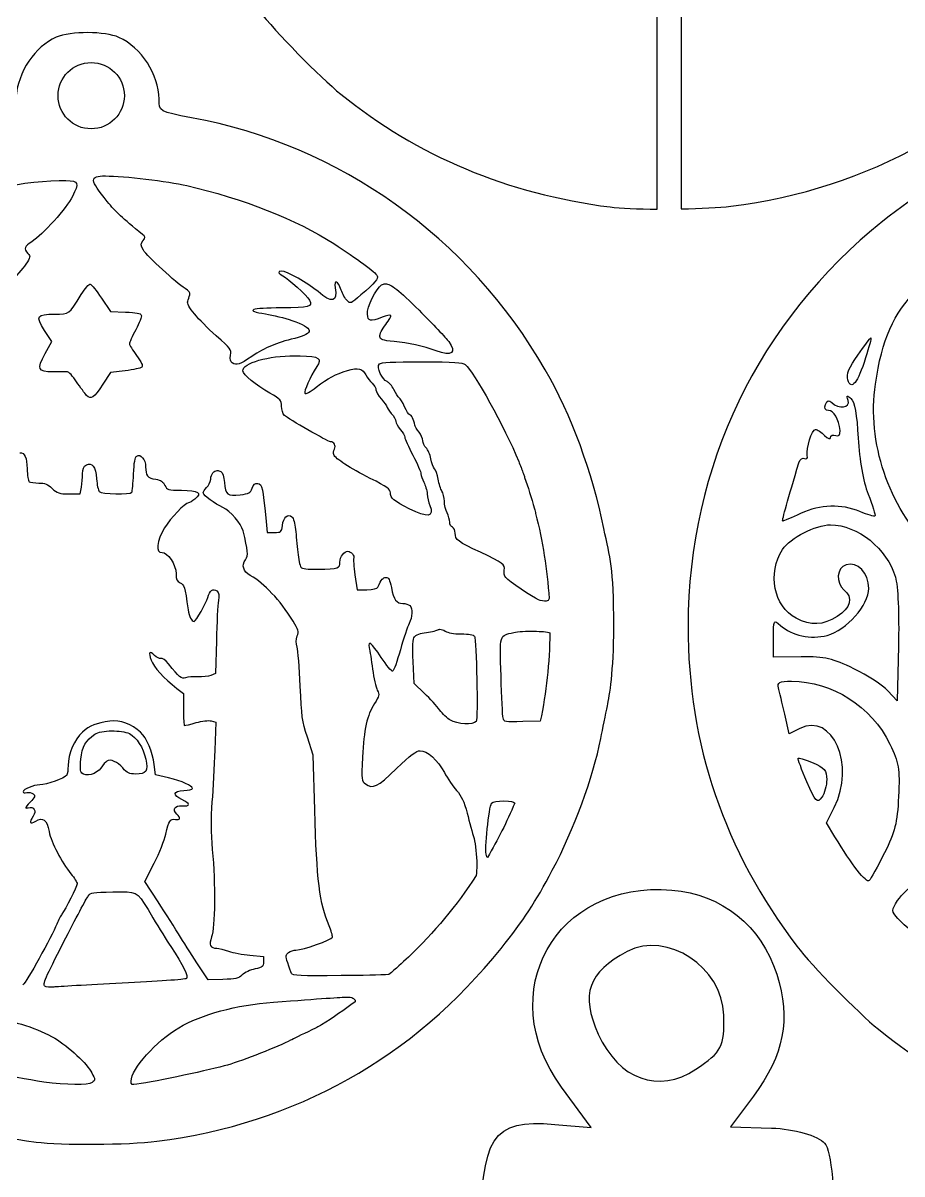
# Model space of a CAD drawing. Extents: x 0 to 701, y 0 to 378.
# Drawn here: x 130.1 to 205.1, y 116 to 214.3 of the extents above; entities that cross this region are included whole.
import ezdxf

# ---------------------------------------------------------------- set-up
doc = ezdxf.new("R2010")
doc.units = 0
doc.layers.add('Calque_1', color=7, linetype='CONTINUOUS')

msp = doc.modelspace()

# ---------------------------------------------------------------- linework, layer by layer
at = {"layer": 'Calque_1', "color": 7}
for p, q in [((184.208513, 198.370871), (184.208513, 242.850747)), ((186.256526, 242.850747), (186.256526, 198.384411)), ((135.624955, 213.429079), (135.624955, 213.429079)), ((135.908908, 210.882017), (135.908908, 210.882017)), ((133.740576, 200.805263), (133.740576, 200.805203)), ((137.124801, 201.202116), (137.124801, 201.202116)), ((135.830769, 191.969707), (135.830769, 191.969806)), ((161.003451, 192.002289), (161.003451, 192.002289)), ((136.78513, 190.771324), (137.554197, 189.632025)), ((137.554197, 189.632025), (138.828124, 189.587162)), ((132.543658, 187.07908), (131.930493, 188.02532)), ((131.986963, 186.045016), (132.543658, 187.07908)), ((202.451133, 187.37551), (202.451133, 187.37551)), ((153.289158, 185.862514), (153.289158, 185.862514)), ((164.116102, 185.338322), (164.116102, 185.338322)), ((137.554969, 184.419931), (136.909697, 183.434611)), ((138.815348, 184.573514), (137.554969, 184.419931)), ((200.467719, 182.403572), (200.467719, 182.403572)), ((146.67344, 176.056556), (146.673163, 176.056496)), ((134.021439, 174.072706), (134.976969, 174.072706)), ((134.976969, 174.072706), (135.072141, 174.647565)), ((150.805558, 172.012302), (150.917745, 170.777078)), ((199.005803, 171.42655), (199.005803, 171.42655)), ((150.917745, 170.777078), (151.532455, 170.777078)), ((158.420796, 167.167707), (158.606111, 165.872131)), ((158.606111, 165.872131), (159.443273, 165.891542)), ((165.666991, 162.511516), (165.666991, 162.511516)), ((173.704693, 162.351357), (173.704693, 162.351357)), ((146.593083, 161.53509), (146.526156, 158.731171)), ((194.126011, 160.139251), (194.126011, 161.764436)), ((196.508655, 160.160148), (194.126011, 160.139251)), ((204.80361, 161.065011), (204.704575, 156.39953)), ((163.471978, 157.90098), (163.386868, 159.760977)), ((146.526156, 158.731171), (146.122291, 158.577964)), ((143.217376, 157.464216), (143.774071, 157.027452)), ((164.338535, 157.056469), (163.471978, 157.90098)), ((195.672265, 158.080749), (195.672265, 158.080749)), ((204.704575, 156.39953), (203.902233, 157.25448)), ((143.774071, 157.027452), (143.774071, 155.663007)), ((195.475363, 153.597473), (195.097782, 155.269481)), ((146.150516, 154.696643), (146.54319, 154.59838)), ((146.54319, 154.59838), (146.458079, 152.187511)), ((174.234292, 154.677688), (172.758829, 154.638232)), ((137.650914, 153.84209), (137.650914, 153.84209)), ((154.858249, 151.769366), (154.36345, 153.302487)), ((196.391814, 154.054738), (195.475363, 153.597473)), ((154.987846, 147.09422), (154.858249, 151.769366)), ((196.287748, 151.518966), (196.287748, 151.518906)), ((141.393012, 150.105459), (141.283539, 150.971619)), ((142.497866, 149.834261), (141.393012, 150.105459)), ((171.128237, 147.860533), (171.128237, 147.860533)), ((198.651436, 146.002339), (199.318378, 147.308749)), ((199.376788, 144.799222), (198.651436, 146.002339)), ((140.492764, 140.984175), (141.291996, 142.553642)), ((141.622377, 139.248744), (140.492764, 140.984175)), ((138.489998, 140.107239), (138.489998, 140.10716)), ((149.458127, 134.701254), (150.610578, 134.600674)), ((150.610578, 134.600674), (150.610578, 134.141865)), ((145.891717, 132.607971), (145.101755, 133.792133)), ((147.153245, 132.634671), (145.891717, 132.607971)), ((153.00366, 133.144602), (153.00366, 133.144602)), ((157.796816, 131.116642), (157.796816, 131.116642)), ((187.501194, 124.962883), (187.501194, 124.962883)), ((178.571961, 119.997129), (176.047885, 123.438952)), ((192.416694, 122.67462), (190.474087, 120.062472)), ((175.466855, 120.264424), (178.571961, 119.997129)), ((190.474087, 120.062472), (193.971703, 119.944937))]:
    msp.add_line(p, q, dxfattribs=at)
for points in [[(175.217989, 220.808493), (168.696331, 217.281115), (162.823042, 212.732989), (158.154564, 217.27921)], [(211.963078, 217.27921), (207.32671, 212.874463), (201.665145, 217.349148), (195.340281, 220.829383)], [(150.261551, 215.271429), (151.542153, 213.591038), (155.453006, 209.602508), (157.212185, 208.182688)], [(190.495302, 198.619619), (202.283896, 200.091042), (212.426338, 205.772226), (219.869632, 215.073359)], [(135.624955, 213.429079), (134.589346, 213.431059), (133.546408, 213.300432), (132.930509, 213.036425)], [(138.27531, 213.026363), (137.688765, 213.292628), (136.660544, 213.427118), (135.624955, 213.429079)], [(132.930509, 213.036425), (131.107037, 212.254801), (129.675822, 210.108355), (129.470859, 207.847901)], [(141.700139, 207.75661), (141.700139, 209.821451), (140.179001, 212.162124), (138.27531, 213.026363)], [(133.079062, 208.05217), (133.078903, 209.615121), (134.345957, 210.882175), (135.908908, 210.882017)], [(135.908908, 210.882017), (137.471701, 210.881957), (138.738537, 209.614963), (138.738378, 208.05217)], [(135.908908, 205.2227), (134.346116, 205.222542), (133.079121, 206.489378), (133.079062, 208.05217)], [(138.738378, 208.05217), (138.738319, 206.489536), (137.471542, 205.222759), (135.908908, 205.2227)], [(144.47312, 206.174763), (141.730939, 206.683269), (141.700139, 206.700837), (141.700139, 207.75661)], [(157.212185, 208.182688), (163.787655, 202.875713), (171.394039, 199.687247), (180.18831, 198.551533)], [(174.657528, 184.659397), (168.120306, 195.995758), (157.133698, 203.82696), (144.47312, 206.174763)], [(222.792391, 206.197581), (216.062288, 205.028934), (209.077704, 201.828776), (203.480562, 197.349808)], [(120.71244, 197.829518), (124.834317, 199.641997), (129.49748, 200.755012), (133.16958, 200.802886)], [(133.16958, 200.802886), (133.385377, 200.805659), (133.575108, 200.807442), (133.740576, 200.805263)], [(133.740576, 200.805203), (134.898949, 200.789556), (134.870882, 200.594298), (134.306165, 199.443472)], [(137.286505, 199.01677), (135.770418, 200.880589), (135.746114, 201.207008), (137.124801, 201.202116)], [(137.124801, 201.202116), (138.721206, 201.196372), (142.433573, 200.756954), (144.081238, 200.378501)], [(144.081238, 200.378501), (148.802495, 199.294147), (153.470471, 197.449869), (156.606059, 195.430228)], [(134.306165, 199.443472), (133.834758, 198.482872), (131.747397, 196.163127), (130.839939, 195.591536)], [(140.285028, 196.209733), (138.549578, 197.621992), (138.010213, 198.127059), (137.286505, 199.01677)], [(180.18831, 198.551533), (181.068925, 198.437815), (182.577531, 198.380545), (184.208513, 198.370871)], [(186.256526, 198.384411), (187.906885, 198.415879), (189.485539, 198.493581), (190.495302, 198.619619)], [(203.480562, 197.349808), (192.839507, 188.834555), (186.858247, 176.409695), (186.845768, 162.794321)], [(130.839939, 195.591536), (130.193102, 195.184126), (130.132829, 195.002357), (130.507241, 194.589579)], [(140.361998, 194.880505), (140.126711, 195.283161), (140.123502, 195.364132), (140.329891, 195.658088)], [(140.329891, 195.658088), (140.537686, 195.954143), (140.533111, 196.0078), (140.285028, 196.209733)], [(130.507241, 194.589579), (130.742885, 194.329731), (130.73104, 194.269023), (130.329671, 193.66384)], [(143.916048, 191.607318), (143.193211, 192.033347), (140.665421, 194.361323), (140.361998, 194.880505)], [(156.606059, 195.430228), (158.584759, 194.155766), (160.212974, 192.950629), (160.315237, 192.68472)], [(130.329671, 193.66384), (129.819304, 192.894318), (127.957109, 191.051058), (127.143913, 190.510584)], [(152.150651, 193.08086), (151.801256, 193.08086), (151.867768, 192.845691), (152.268642, 192.663427)], [(155.270255, 191.331486), (154.447155, 192.0381), (152.587554, 193.08086), (152.150651, 193.08086)], [(152.268642, 192.663427), (152.717746, 192.459257), (154.334354, 190.989755), (154.547992, 190.591436)], [(160.315237, 192.68472), (160.418273, 192.41687), (160.150265, 192.099205), (158.93455, 191.047156)], [(135.062852, 191.081878), (135.383587, 191.602525), (135.729041, 192.002111), (135.830769, 191.969707)], [(135.830769, 191.969806), (135.932498, 191.937421), (136.362033, 191.398057), (136.78513, 190.771324)], [(144.319913, 191.050246), (144.379492, 191.239046), (144.259264, 191.405029), (143.916048, 191.607318)], [(156.737993, 191.664956), (156.968527, 190.438883), (156.447821, 190.320635), (155.270255, 191.331486)], [(157.247469, 191.462628), (156.969953, 192.263742), (156.597581, 192.41168), (156.737993, 191.664956)], [(159.480412, 189.401848), (159.43747, 189.970309), (160.237, 191.615261), (160.697057, 191.904819)], [(160.697057, 191.904819), (160.792943, 191.965151), (160.891978, 191.999516), (161.003451, 192.002289)], [(161.003451, 192.002289), (161.486524, 192.014372), (162.201894, 191.427688), (163.89365, 189.738428)], [(132.797426, 189.401749), (134.064658, 189.401749), (133.996799, 189.35136), (135.062852, 191.081878)], [(144.148543, 190.507098), (144.19604, 190.658146), (144.273267, 190.902406), (144.319913, 191.050246)], [(154.547992, 190.591436), (154.848029, 190.032087), (154.503842, 189.938419), (152.147165, 189.938419)], [(157.748844, 190.565905), (157.588149, 190.726599), (157.362627, 191.130128), (157.247469, 191.462628)], [(158.93455, 191.047156), (158.055912, 190.286825), (158.036204, 190.278545), (157.748844, 190.565905)], [(202.8322, 183.432054), (203.386043, 187.211995), (204.411055, 189.549968), (206.32356, 191.397797)], [(138.828124, 189.587162), (139.752933, 189.554778), (140.124235, 189.483155), (140.184824, 189.32565)], [(146.588825, 187.562351), (144.977783, 188.98802), (144.030374, 190.13126), (144.148543, 190.507098)], [(152.147165, 189.938419), (149.54502, 189.938419), (148.942095, 189.714184), (150.778482, 189.42932)], [(163.89365, 189.738428), (165.050082, 188.583719), (166.189064, 187.381355), (166.42447, 187.066027)], [(131.930493, 188.02532), (131.142828, 189.241292), (131.244022, 189.401749), (132.797426, 189.401749)], [(140.184824, 189.32565), (140.230697, 189.206352), (140.020089, 188.642269), (139.716725, 188.072223)], [(150.778482, 189.42932), (151.423061, 189.329314), (152.438863, 189.077805), (153.035787, 188.870703)], [(153.035787, 188.870703), (154.935734, 188.211387), (155.006703, 187.756817), (153.274857, 187.338374)], [(160.749684, 189.144218), (159.706806, 188.755129), (159.526502, 188.791495), (159.480412, 189.401848)], [(161.473868, 189.30515), (161.413219, 189.342565), (161.087453, 189.27025), (160.749684, 189.144218)], [(161.044076, 188.531052), (161.341141, 188.919369), (161.534497, 189.267754), (161.473868, 189.30515)], [(139.716725, 188.072223), (139.413381, 187.502237), (139.167378, 186.964695), (139.170092, 186.877623)], [(160.550049, 187.502396), (160.523231, 187.689908), (160.730491, 188.121127), (161.044076, 188.531052)], [(139.170092, 186.877623), (139.172865, 186.790571), (139.448539, 186.34228), (139.782485, 185.88147)], [(147.80549, 185.899256), (147.883411, 186.38532), (147.818563, 186.474174), (146.588825, 187.562351)], [(153.274857, 187.338374), (151.6818, 186.953464), (150.784859, 186.574358), (149.615196, 185.791328)], [(161.769032, 187.07298), (160.734056, 187.166647), (160.590871, 187.217353), (160.550049, 187.502396)], [(165.358675, 186.266775), (164.223357, 186.680128), (162.949925, 186.966081), (161.769032, 187.07298)], [(166.42447, 187.066027), (167.135026, 186.114261), (166.691389, 185.781504), (165.358675, 186.266775)], [(201.320747, 185.909326), (201.899904, 186.71583), (202.408429, 187.37551), (202.451133, 187.37551)], [(202.451133, 187.37551), (202.493856, 187.37551), (202.287784, 186.606626), (201.993096, 185.666768)], [(132.66977, 184.478638), (131.323785, 184.50207), (131.248835, 184.673995), (131.986963, 186.045016)], [(139.782485, 185.88147), (140.19762, 185.308691), (140.339794, 184.993739), (140.232401, 184.885316)], [(147.937801, 185.250121), (147.793091, 185.34159), (147.749951, 185.55299), (147.80549, 185.899256)], [(149.615196, 185.791328), (148.575824, 185.095528), (148.3156, 185.011487), (147.937801, 185.250121)], [(148.843813, 184.572742), (148.843813, 185.243288), (151.053541, 185.863861), (153.289158, 185.862514)], [(153.289158, 185.862514), (153.438206, 185.862415), (153.587352, 185.859741), (153.735984, 185.853997)], [(153.735984, 185.853997), (155.406804, 185.788931), (155.625176, 185.647212), (155.163099, 184.928654)], [(200.473918, 183.792453), (200.33309, 184.23609), (200.602367, 184.909017), (201.320747, 185.909326)], [(201.993096, 185.666768), (201.328769, 183.547985), (200.770231, 182.858818), (200.473918, 183.792453)], [(140.232401, 184.885316), (140.146003, 184.798066), (139.508395, 184.657793), (138.815348, 184.573514)], [(155.163099, 184.928654), (154.588636, 184.035378), (154.043429, 182.819604), (154.144127, 182.657028)], [(157.780951, 184.595559), (158.681932, 184.862558), (159.066703, 184.769881), (159.353132, 184.217226)], [(161.158203, 183.645833), (160.745822, 183.77648), (160.254053, 184.906608), (160.502096, 185.153404)], [(160.502096, 185.153404), (160.63823, 185.288804), (161.628442, 185.339273), (164.116102, 185.338322)], [(164.116102, 185.338322), (166.924458, 185.336341), (167.592746, 185.295915), (167.821399, 185.108541)], [(167.821399, 185.108541), (168.584463, 184.483154), (171.170129, 179.804695), (172.395569, 176.832139)], [(179.657628, 171.126018), (178.685897, 175.911668), (176.873279, 180.816971), (174.657528, 184.659397)], [(133.891466, 184.4826), (133.792431, 184.47032), (133.242747, 184.468537), (132.66977, 184.478638)], [(134.65976, 183.637316), (134.336331, 184.114328), (133.990501, 184.494761), (133.891466, 184.4826)], [(151.148318, 182.668239), (149.995729, 183.318384), (148.843813, 184.270289), (148.843813, 184.572742)], [(155.114354, 183.175021), (156.134632, 183.964191), (156.741558, 184.28758), (157.780951, 184.595559)], [(159.353132, 184.217226), (159.47029, 183.991168), (159.711658, 183.674732), (159.889307, 183.514295)], [(135.521285, 182.47868), (135.370732, 182.638879), (134.983228, 183.160284), (134.65976, 183.637316)], [(136.909697, 183.434611), (136.13035, 182.245017), (135.893875, 182.082302), (135.521285, 182.47868)], [(154.144127, 182.657028), (154.201092, 182.565058), (154.604244, 182.780426), (155.114354, 183.175021)], [(159.889307, 183.514295), (160.066956, 183.353898), (160.21234, 183.097833), (160.21234, 182.94524)], [(160.21234, 182.94524), (160.21234, 182.792607), (160.41958, 182.432113), (160.673071, 182.14406)], [(161.748928, 182.963026), (161.582569, 183.288396), (161.31662, 183.595702), (161.158203, 183.645833)], [(162.202706, 182.277896), (162.119437, 182.329216), (161.915306, 182.637631), (161.748928, 182.963026)], [(207.590911, 169.33079), (203.938936, 173.032541), (202.104787, 178.467464), (202.8322, 183.432054)], [(152.146789, 181.565319), (152.146789, 182.069427), (152.081287, 182.141961), (151.148318, 182.668239)], [(160.673071, 182.14406), (160.926561, 181.855987), (161.133821, 181.570251), (161.133821, 181.509226)], [(162.657257, 181.501105), (162.490621, 181.877022), (162.285994, 182.226517), (162.202706, 182.277896)], [(198.573674, 181.701037), (198.712382, 182.062535), (198.87066, 182.110071), (199.116822, 181.86391)], [(199.116822, 181.86391), (199.691462, 181.289269), (200.738599, 181.430632), (200.500598, 182.050749)], [(200.500598, 182.050749), (200.398434, 182.317035), (200.379558, 182.429598), (200.467719, 182.403572)], [(200.467719, 182.403572), (200.520623, 182.387924), (200.612032, 182.322581), (200.747037, 182.210533)], [(200.747037, 182.210533), (201.046519, 181.961994), (201.254691, 180.823072), (201.365233, 178.828249)], [(152.407528, 180.765691), (152.261056, 180.911847), (152.146789, 181.262252), (152.146789, 181.565319)], [(156.325215, 178.518448), (156.10916, 178.518448), (152.699563, 180.474231), (152.407528, 180.765691)], [(161.133821, 181.509226), (161.133821, 181.44824), (161.306736, 181.193403), (161.517978, 180.942864)], [(161.517978, 180.942864), (161.7292, 180.692425), (161.902115, 180.382029), (161.902115, 180.253105)], [(163.112204, 180.817902), (163.028678, 180.817902), (162.823893, 181.125228), (162.657257, 181.501105)], [(163.530013, 179.940135), (163.446289, 180.40758), (163.251071, 180.817902), (163.112204, 180.817902)], [(198.820885, 181.191165), (198.552064, 181.191165), (198.45501, 181.39179), (198.573674, 181.701037)], [(199.813949, 179.467718), (199.704674, 180.461554), (199.28425, 181.191165), (198.820885, 181.191165)], [(161.902115, 180.253105), (161.902115, 180.124241), (162.07507, 179.813845), (162.286272, 179.563346)], [(163.885133, 179.344776), (163.708355, 179.569011), (163.548533, 179.836822), (163.530013, 179.940135)], [(162.286272, 179.563346), (162.497533, 179.312867), (162.670409, 179.014039), (162.670409, 178.899118)], [(162.670409, 178.899118), (162.670409, 178.784178), (162.981517, 178.091527), (163.361733, 177.360193)], [(164.20662, 178.598131), (164.20662, 178.784475), (164.06189, 179.120541), (163.885133, 179.344776)], [(197.023934, 177.33383), (196.914223, 177.978449), (197.407933, 179.563663), (197.718348, 179.563663)], [(197.718348, 179.563663), (197.865197, 179.563663), (198.215405, 179.333565), (198.496704, 179.052246)], [(198.496704, 179.052246), (198.778043, 178.770927), (199.008497, 178.693125), (199.008497, 178.879311)], [(199.008497, 178.879311), (199.008497, 179.065517), (199.204151, 179.142487), (199.44334, 179.050682)], [(199.44334, 179.050682), (199.717588, 178.945447), (199.854434, 179.099466), (199.813949, 179.467718)], [(201.365233, 178.828249), (201.471854, 176.904513), (201.777952, 175.182453), (202.215152, 174.049809)], [(156.672214, 177.892903), (156.818885, 178.166358), (156.623568, 178.518448), (156.325215, 178.518448)], [(156.610317, 177.418228), (156.564088, 177.529721), (156.592095, 177.743281), (156.672214, 177.892903)], [(164.497922, 177.996196), (164.337723, 178.140827), (164.20662, 178.411826), (164.20662, 178.598131)], [(164.889427, 177.065406), (164.834205, 177.432786), (164.658061, 177.851546), (164.497922, 177.996196)], [(129.819423, 177.575297), (130.246818, 177.587578), (130.421536, 177.192547), (130.444968, 176.194987)], [(139.524459, 175.75436), (139.565776, 176.732767), (139.649065, 177.211443), (139.793715, 177.300614)], [(139.793715, 177.300614), (140.13297, 177.509855), (140.547748, 177.009094), (140.550402, 176.386877)], [(159.726831, 175.38801), (157.975555, 176.264311), (156.760534, 177.056096), (156.610317, 177.418228)], [(163.361733, 177.360193), (163.741988, 176.628899), (164.053314, 175.917788), (164.053809, 175.779892)], [(165.205091, 176.218973), (165.086645, 176.317077), (164.944629, 176.697986), (164.889427, 177.065406)], [(172.395569, 176.832139), (172.462893, 176.668869), (172.530652, 176.494905), (172.59867, 176.316463)], [(196.304782, 176.711752), (196.400251, 177.023039), (196.618089, 177.191695), (196.788726, 177.086243)], [(196.788726, 177.086243), (196.959344, 176.98077), (197.065073, 177.091987), (197.023934, 177.33383)], [(130.444968, 176.194987), (130.457644, 175.660178), (130.541012, 175.171816), (130.630262, 175.10986)], [(135.169235, 175.791875), (135.171216, 176.213863), (135.255178, 176.406347), (135.49613, 176.535034)], [(135.49613, 176.535034), (135.991503, 176.799556), (136.28326, 176.40096), (136.366945, 175.345445)], [(140.550402, 176.386877), (140.553571, 175.63538), (140.72203, 175.425604), (141.414245, 175.313338)], [(146.108624, 175.338156), (146.151922, 175.768403), (146.392399, 176.046731), (146.67344, 176.056556)], [(146.673163, 176.056496), (146.76685, 176.059864), (146.864835, 176.033223), (146.961751, 175.972554)], [(146.961751, 175.972554), (147.147779, 175.856109), (147.244833, 175.565085), (147.276663, 175.027839)], [(165.526183, 175.324944), (165.468168, 175.71851), (165.323557, 176.120889), (165.205091, 176.218973)], [(172.59867, 176.316463), (172.613129, 176.278196), (172.628162, 176.240266), (172.642384, 176.201959)], [(172.642384, 176.201959), (172.693169, 176.066677), (172.743934, 175.924681), (172.794818, 175.782209)], [(194.927185, 171.75188), (194.841024, 171.75188), (195.391282, 173.733095), (196.304782, 176.711752)], [(130.630262, 175.10986), (130.719532, 175.047924), (131.087032, 174.996227), (131.446925, 174.99496)], [(131.446925, 174.99496), (131.962481, 174.992979), (132.203493, 174.895033), (132.58349, 174.532664)], [(135.072141, 174.647565), (135.124511, 174.963764), (135.168324, 175.478726), (135.169235, 175.791875)], [(136.366945, 175.345445), (136.405688, 174.85637), (136.506842, 174.36993), (136.591319, 174.264576)], [(139.382482, 174.204997), (139.427563, 174.277728), (139.491559, 174.975014), (139.524459, 175.75436)], [(141.414245, 175.313338), (141.856456, 175.241636), (142.056349, 175.11192), (142.206921, 174.798435)], [(145.76317, 174.601969), (145.927489, 174.750343), (146.082835, 175.081497), (146.108624, 175.338156)], [(147.276663, 175.027839), (147.336817, 174.012215), (147.539898, 173.855879), (148.62447, 173.991081)], [(149.642273, 174.553561), (149.761154, 174.893904), (149.884156, 174.997693), (150.127782, 174.962853)], [(150.127782, 174.962853), (150.484189, 174.911909), (150.580114, 174.493446), (150.805558, 172.012302)], [(161.441364, 174.172117), (161.441364, 174.474867), (161.175733, 174.662935), (159.726831, 175.38801)], [(164.053809, 175.779892), (164.053809, 175.641956), (164.163263, 175.322171), (164.295593, 175.069236)], [(164.295593, 175.069236), (164.427904, 174.816301), (164.557283, 174.368167), (164.583409, 174.073082)], [(165.840698, 174.307142), (165.7256, 174.473441), (165.584217, 174.931359), (165.526183, 175.324944)], [(172.794818, 175.782209), (172.831085, 175.680975), (172.8665, 175.579385), (172.901974, 175.477755)], [(172.901974, 175.477755), (173.185947, 174.656181), (173.467207, 173.741632), (173.72751, 172.803037)], [(132.58349, 174.532664), (133.013599, 174.12256), (133.169144, 174.072706), (134.021439, 174.072706)], [(136.591319, 174.264576), (136.768453, 174.043669), (139.249775, 173.990705), (139.382482, 174.204997)], [(142.206921, 174.798435), (142.400852, 174.394649), (142.452172, 174.379477), (143.61005, 174.379477)], [(143.61005, 174.379477), (145.057129, 174.379477), (145.415696, 174.144922), (144.757846, 173.628593)], [(145.464124, 174.146269), (145.464124, 174.248454), (145.598891, 174.453595), (145.76317, 174.601969)], [(147.154295, 172.903677), (146.471369, 173.214884), (145.464124, 173.95529), (145.464124, 174.146269)], [(148.62447, 173.991081), (149.398211, 174.087561), (149.498811, 174.142942), (149.642273, 174.553561)], [(163.05417, 172.79452), (161.729754, 173.467107), (161.441364, 173.713764), (161.441364, 174.172117)], [(164.583409, 174.073082), (164.609534, 173.777998), (164.710986, 173.334915), (164.808951, 173.088536)], [(166.049979, 173.443279), (166.049979, 173.75213), (165.955777, 174.140842), (165.840698, 174.307142)], [(202.215152, 174.049809), (202.591069, 173.075859), (202.85165, 172.231724), (202.793893, 172.173947)], [(144.210836, 173.306333), (143.920782, 173.306333), (142.669831, 171.995902), (142.159325, 171.157353)], [(144.757846, 173.628593), (144.532046, 173.45138), (144.285805, 173.306333), (144.210836, 173.306333)], [(148.866135, 170.912142), (148.702826, 171.54971), (147.786871, 172.615445), (147.154295, 172.903677)], [(164.808951, 173.088536), (165.208577, 172.083508), (164.641622, 171.988356), (163.05417, 172.79452)], [(166.27978, 172.442491), (166.15355, 172.684017), (166.049979, 173.134448), (166.049979, 173.443279)], [(201.509924, 172.561194), (199.915579, 173.227343), (198.15638, 173.169804), (196.450224, 172.395607)], [(152.223759, 171.374774), (152.311861, 172.060235), (152.686173, 172.396756), (153.037332, 172.10593)], [(153.037332, 172.10593), (153.16273, 172.002082), (153.300884, 171.530655), (153.349134, 171.04168)], [(166.509957, 171.653696), (166.509957, 171.846022), (166.40597, 172.201023), (166.27978, 172.442491)], [(173.72751, 172.803037), (173.764886, 172.66423), (173.804223, 172.526195), (173.840093, 172.386773)], [(173.840093, 172.386773), (174.44189, 170.047764), (174.827948, 167.622615), (174.982859, 165.134795)], [(196.450224, 172.395607), (195.669828, 172.041498), (194.984506, 171.75188), (194.927185, 171.75188)], [(202.793893, 172.173947), (202.736096, 172.11617), (202.158227, 172.290313), (201.509924, 172.561194)], [(142.159325, 171.157353), (141.499831, 170.074127), (141.395131, 168.992823), (141.955848, 169.054403)], [(149.070781, 168.450587), (149.331322, 168.847301), (149.300721, 169.215217), (148.866135, 170.912142)], [(151.532455, 170.777078), (152.131122, 170.777078), (152.148908, 170.792726), (152.223759, 171.374774)], [(153.349134, 171.04168), (153.39677, 170.558944), (153.483128, 169.681335), (153.541004, 169.091165)], [(166.741303, 171.215764), (166.614578, 171.264291), (166.510432, 171.461331), (166.509957, 171.653696)], [(166.971856, 170.707833), (166.971856, 170.939495), (166.868523, 171.167078), (166.741303, 171.215764)], [(180.505606, 162.700693), (180.503625, 168.00792), (180.196458, 168.472394), (179.657628, 171.126018)], [(194.915182, 169.318946), (195.577964, 170.33047), (197.705157, 171.42655), (199.005803, 171.42655)], [(199.005803, 171.42655), (201.313101, 171.42655), (203.833028, 169.392291), (204.544792, 166.95603)], [(169.122778, 169.086511), (167.213522, 169.971408), (166.971856, 170.153415), (166.971856, 170.707833)], [(141.955848, 169.054403), (142.44417, 169.108001), (143.147695, 168.048327), (143.15433, 167.249332)], [(153.541004, 169.091165), (153.59886, 168.500976), (153.717425, 167.928771), (153.804457, 167.819556)], [(157.139937, 168.247427), (157.139937, 168.707187), (157.481647, 169.167759), (157.82312, 169.167759)], [(157.82312, 169.167759), (158.076075, 169.167759), (158.421806, 168.763993), (158.315581, 168.592504)], [(171.156482, 167.553409), (171.251457, 168.049079), (171.076541, 168.180994), (169.122778, 169.086511)], [(196.068405, 163.45732), (194.157306, 164.445591), (193.594906, 167.30394), (194.915182, 169.318946)], [(149.490531, 167.107811), (148.878277, 167.463822), (148.731408, 167.933802), (149.070781, 168.450587)], [(155.282238, 167.643927), (157.018896, 167.67443), (157.139937, 167.713885), (157.139937, 168.247427)], [(158.315581, 168.592504), (158.271729, 168.521674), (158.318949, 167.880423), (158.420796, 167.167707)], [(200.333487, 168.016021), (199.532194, 167.761699), (199.421216, 166.495636), (200.1474, 165.892968)], [(202.263125, 166.006304), (202.263125, 167.336285), (201.312131, 168.326635), (200.333487, 168.016021)], [(143.15433, 167.249332), (143.158291, 166.761168), (143.230884, 166.603029), (143.505211, 166.482979)], [(153.140883, 163.210624), (151.977419, 165.049843), (150.71805, 166.394105), (149.490531, 167.107811)], [(153.804457, 167.819556), (153.914762, 167.681085), (154.362024, 167.627764), (155.282238, 167.643927)], [(171.289169, 166.925923), (171.176071, 167.061898), (171.116412, 167.344326), (171.156482, 167.553409)], [(143.505211, 166.482979), (143.852507, 166.330921), (143.888972, 166.207741), (144.181046, 164.185822)], [(145.856897, 165.238861), (146.000022, 165.807857), (146.324302, 166.036985), (146.629449, 165.784327)], [(159.443273, 165.891542), (159.988025, 165.904416), (160.313989, 165.984932), (160.375965, 166.121719)], [(160.375965, 166.121719), (160.675705, 166.783115), (160.811621, 166.944938), (161.067666, 166.944938)], [(161.067666, 166.944938), (161.290574, 166.944938), (161.389866, 166.755662), (161.52804, 166.067547)], [(161.52804, 166.067547), (161.738271, 165.020291), (161.954782, 164.722077), (162.504842, 164.722077)], [(174.078015, 165.030333), (173.596348, 165.227591), (171.538183, 166.62656), (171.289169, 166.925923)], [(198.711016, 161.994613), (200.382806, 162.444786), (202.263125, 164.568454), (202.263125, 166.006304)], [(204.544792, 166.95603), (204.755539, 166.233866), (204.862021, 163.811192), (204.80361, 161.065011)], [(144.699811, 163.189292), (144.857019, 163.189292), (145.730488, 164.736358), (145.856897, 165.238861)], [(146.629449, 165.784327), (146.815873, 165.629951), (146.848297, 165.436258), (146.766791, 164.960712)], [(174.73024, 164.92086), (174.561247, 164.903628), (174.267628, 164.95269), (174.078015, 165.030333)], [(174.982859, 165.134795), (174.943898, 164.969288), (174.868493, 164.935062), (174.73024, 164.92086)], [(200.1474, 165.892968), (200.944434, 165.231473), (200.71285, 164.302842), (199.577948, 163.610904)], [(144.181046, 164.185822), (144.269108, 163.576143), (144.470268, 163.189292), (144.699811, 163.189292)], [(146.766791, 164.960712), (146.708182, 164.618803), (146.629905, 163.077204), (146.593083, 161.53509)], [(162.504842, 164.722077), (162.731117, 164.722077), (162.999185, 164.639442), (163.100597, 164.538308)], [(163.100597, 164.538308), (163.358663, 164.280757), (163.329982, 163.567685), (163.039096, 163.006374)], [(153.491764, 161.941748), (153.641485, 162.337551), (153.601851, 162.481865), (153.140883, 163.210624)], [(194.126011, 161.764436), (194.126011, 163.329149), (194.14869, 163.369496), (194.732204, 162.841441)], [(199.577948, 163.610904), (198.308874, 162.837124), (197.348868, 162.795152), (196.068405, 163.45732)], [(163.039096, 163.006374), (162.903933, 162.745595), (162.568482, 161.735141), (162.29362, 160.760676)], [(163.489389, 161.877454), (163.601576, 162.030622), (164.017265, 162.179709), (164.521908, 162.248063)], [(164.521908, 162.248063), (164.986462, 162.31097), (165.454184, 162.416383), (165.56138, 162.482499)], [(165.56138, 162.482499), (165.58903, 162.499533), (165.625158, 162.5091), (165.666991, 162.511516)], [(165.666991, 162.511516), (165.792488, 162.518845), (165.9698, 162.462712), (166.128137, 162.359478)], [(166.128137, 162.359478), (166.370951, 162.200724), (166.845606, 162.116545), (167.495276, 162.116545)], [(167.495276, 162.116545), (168.123436, 162.116545), (168.535144, 162.045616), (168.61251, 161.924654)], [(170.884908, 158.523039), (170.775098, 162.151781), (170.715043, 161.94662), (171.964628, 162.238021)], [(171.964628, 162.238021), (172.337732, 162.325053), (173.048665, 162.360864), (173.704693, 162.351357)], [(173.704693, 162.351357), (174.297873, 162.34284), (174.842902, 162.296551), (175.055986, 162.217897)], [(175.055986, 162.217897), (175.025424, 159.636213), (174.745472, 157.114702), (174.234292, 154.677688)], [(179.962854, 155.97366), (180.143613, 156.861865), (180.507012, 158.874534), (180.505606, 162.700693)], [(186.845768, 162.794321), (186.836459, 152.723073), (189.936136, 143.605513), (196.133788, 135.473034)], [(194.732204, 162.841441), (195.685832, 161.97845), (197.341678, 161.625886), (198.711016, 161.994613)], [(153.479484, 161.001292), (153.370446, 161.345656), (153.37415, 161.630619), (153.491764, 161.941748)], [(160.659146, 160.116176), (159.80899, 161.401967), (159.499723, 161.647891), (159.645206, 160.921984)], [(163.386868, 159.760977), (163.325525, 161.102089), (163.353949, 161.692714), (163.489389, 161.877454)], [(168.61251, 161.924654), (168.792734, 161.642821), (168.935582, 154.872707), (168.766094, 154.643659)], [(141.31521, 160.277821), (140.87496, 160.717101), (140.781669, 160.58166), (141.033198, 159.868529)], [(141.857585, 160.027143), (141.741893, 159.982835), (141.497811, 160.095656), (141.31521, 160.277821)], [(153.752226, 157.670863), (153.688269, 159.230585), (153.565565, 160.72948), (153.479484, 161.001292)], [(159.645206, 160.921984), (159.692386, 160.686677), (159.81513, 159.876095), (159.917929, 159.120795)], [(161.634423, 158.935877), (161.546639, 158.906681), (161.107715, 159.437727), (160.659146, 160.116176)], [(162.29362, 160.760676), (162.018739, 159.786251), (161.722208, 158.965072), (161.634423, 158.935877)], [(200.995773, 159.145039), (199.190107, 160.033957), (198.553451, 160.178132), (196.508655, 160.160148)], [(141.033198, 159.868529), (141.235111, 159.296008), (142.109411, 158.333427), (143.217376, 157.464216)], [(142.498599, 159.5718), (142.251982, 159.87869), (141.978071, 160.073254), (141.857585, 160.027143)], [(143.968655, 158.381063), (143.608366, 158.259309), (143.45096, 158.386807), (142.498599, 159.5718)], [(203.902233, 157.25448), (203.460993, 157.724599), (202.153017, 158.57531), (200.995773, 159.145039)], [(145.015495, 158.461142), (144.628546, 158.480751), (144.157376, 158.444901), (143.968655, 158.381063)], [(146.122291, 158.577964), (145.900274, 158.493745), (145.402425, 158.441355), (145.015495, 158.461142)], [(159.917929, 159.120795), (160.020687, 158.365474), (160.202179, 157.553308), (160.321437, 157.315723)], [(171.055506, 154.945003), (171.015377, 155.137507), (170.938625, 156.747619), (170.884908, 158.523039)], [(154.36345, 153.302487), (153.909711, 154.70821), (153.858907, 155.070223), (153.752226, 157.670863)], [(160.321437, 157.315723), (160.523171, 156.91378), (160.506236, 156.833858), (160.079633, 156.165986)], [(194.563924, 157.511297), (194.434565, 157.982882), (194.625128, 158.080749), (195.672265, 158.080749)], [(195.097782, 155.269481), (194.890106, 156.18912), (194.649887, 157.19801), (194.563924, 157.511297)], [(195.672265, 158.080749), (199.138035, 158.080749), (202.48934, 155.936423), (204.068969, 152.707723)], [(165.643777, 155.626661), (165.402488, 155.948743), (164.81519, 156.592074), (164.338535, 157.056469)], [(143.774071, 155.663007), (143.774071, 154.912539), (143.82147, 154.298582), (143.879286, 154.298582)], [(160.079633, 156.165986), (159.45385, 155.186213), (159.185149, 153.974499), (159.065693, 151.592965)], [(166.565654, 154.746933), (166.299943, 154.908598), (165.885066, 155.30448), (165.643777, 155.626661)], [(179.402692, 153.200679), (179.566615, 154.017718), (179.818758, 155.265559), (179.962854, 155.97366)], [(199.318378, 147.308749), (201.148901, 150.896867), (199.176302, 155.443842), (196.391814, 154.054738)], [(137.510146, 154.678084), (136.342384, 154.520638), (135.783213, 154.29569), (135.157292, 153.731448)], [(140.11445, 153.735706), (139.415976, 154.403103), (138.344952, 154.790647), (137.510146, 154.678084)], [(143.879286, 154.298582), (143.937123, 154.298582), (144.383493, 154.410392), (144.871181, 154.546942)], [(144.871181, 154.546942), (145.358869, 154.683451), (145.93452, 154.750736), (146.150516, 154.696643)], [(168.766094, 154.643659), (168.54166, 154.340275), (167.124846, 154.406728), (166.565654, 154.746933)], [(172.758829, 154.638232), (171.168485, 154.595845), (171.126633, 154.603609), (171.055506, 154.945003)], [(135.157292, 153.731448), (134.480506, 153.121372), (133.943023, 151.863627), (133.939458, 150.881873)], [(135.024565, 151.432369), (135.13487, 152.495887), (135.451247, 153.060901), (136.219165, 153.566257)], [(136.219165, 153.566257), (136.484222, 153.740678), (137.060408, 153.83387), (137.650914, 153.84209)], [(137.650914, 153.84209), (138.241421, 153.850408), (138.846346, 153.773518), (139.168547, 153.607258)], [(139.168547, 153.607258), (139.781118, 153.291197), (140.348688, 152.411014), (140.566644, 151.439322)], [(141.283539, 150.971619), (141.147306, 152.052388), (140.653201, 153.220942), (140.11445, 153.735706)], [(175.262177, 141.945508), (177.125006, 145.465113), (178.721332, 149.80463), (179.402692, 153.200679)], [(204.068969, 152.707723), (204.841125, 151.129501), (204.921007, 150.646744), (204.807849, 148.243798)], [(135.105021, 150.247435), (134.97689, 150.375289), (134.95223, 150.735262), (135.024565, 151.432369)], [(137.236215, 151.264862), (137.148351, 151.205124), (136.925007, 150.939591), (136.739871, 150.67491)], [(138.604126, 150.679921), (138.166768, 151.200073), (137.537143, 151.469389), (137.236215, 151.264862)], [(140.566644, 151.439322), (140.797039, 150.412051), (140.625986, 150.159611), (139.698939, 150.159611)], [(146.458079, 152.187511), (146.411334, 150.861492), (146.303267, 148.877464), (146.21784, 147.778908)], [(159.065693, 151.592965), (158.96642, 149.613274), (158.971193, 149.572492), (159.315598, 149.331797)], [(161.956663, 150.619648), (163.185351, 151.800483), (163.648182, 152.152354), (163.972185, 152.152354)], [(163.972185, 152.152354), (164.598601, 152.152354), (165.4731, 151.370057), (166.046493, 150.296616)], [(196.989886, 149.498354), (196.532225, 150.5487), (196.197546, 151.453226), (196.245975, 151.508468)], [(196.245975, 151.508468), (196.251917, 151.5154), (196.266316, 151.518966), (196.287748, 151.518966)], [(196.287748, 151.518906), (196.437766, 151.518906), (196.943082, 151.354667), (197.508275, 151.118508)], [(133.939458, 150.881873), (133.937477, 150.526734), (133.886177, 150.156125), (133.823805, 150.058259)], [(136.739871, 150.67491), (136.370352, 150.146637), (135.447821, 149.905388), (135.105021, 150.247435)], [(139.698939, 150.159611), (139.139668, 150.159611), (138.976102, 150.237532), (138.604126, 150.679921)], [(159.315598, 149.331797), (159.98143, 148.866451), (160.288201, 149.016192), (161.956663, 150.619648)], [(166.046493, 150.296616), (166.325593, 149.774147), (166.798921, 149.076108), (167.098364, 148.745331)], [(197.508275, 151.118508), (198.468974, 150.717099), (198.682771, 150.45832), (198.682771, 149.69682)], [(133.823805, 150.058259), (133.654376, 149.792627), (132.09505, 149.24013), (131.514665, 149.240051)], [(144.542405, 148.937915), (144.542405, 149.166785), (143.681295, 149.544108), (142.497866, 149.834261)], [(198.252583, 148.177247), (197.862701, 147.644042), (197.743661, 147.768311), (196.989886, 149.498354)], [(198.682771, 149.69682), (198.682771, 149.184829), (198.489256, 148.500972), (198.252583, 148.177247)], [(131.514665, 149.240051), (130.979341, 149.239972), (130.101079, 148.86554), (130.101079, 148.637324)], [(130.101079, 148.637324), (130.101079, 148.563048), (130.239965, 148.53821), (130.409414, 148.582399)], [(130.409414, 148.582399), (130.578863, 148.626628), (130.823816, 148.57507), (130.953711, 148.467499)], [(130.953711, 148.467499), (131.161367, 148.295554), (131.128725, 148.207235), (130.684078, 147.738284)], [(143.658834, 147.975433), (142.836329, 148.361868), (142.901711, 148.691971), (143.812398, 148.750303)], [(143.812398, 148.750303), (144.213767, 148.775973), (144.542405, 148.86039), (144.542405, 148.937915)], [(167.098364, 148.745331), (167.516509, 148.283531), (167.724661, 147.835497), (167.995482, 146.814149)], [(130.684078, 147.738284), (130.238084, 147.267887), (130.218356, 147.214428), (130.518115, 147.286823)], [(130.518115, 147.286823), (131.037455, 147.412241), (131.272168, 147.031907), (130.964545, 146.563392)], [(143.228606, 146.740189), (142.816383, 147.151541), (143.02091, 147.481605), (143.664578, 147.443496)], [(143.664578, 147.443496), (144.395694, 147.400238), (144.393258, 147.630336), (143.658834, 147.975433)], [(146.21784, 147.778908), (146.104999, 146.32757), (146.113378, 145.217248), (146.248006, 143.716927)], [(169.634591, 143.19737), (169.470272, 143.624607), (169.845674, 147.372013), (170.082566, 147.668642)], [(172.054373, 147.686053), (171.380519, 146.079328), (170.602282, 144.52745), (169.72705, 143.039151)], [(170.082566, 147.668642), (170.173401, 147.782434), (170.598182, 147.860533), (171.128237, 147.860533)], [(171.128237, 147.860533), (171.728013, 147.860533), (171.950347, 147.826088), (172.054373, 147.686053)], [(204.807849, 148.243798), (204.70206, 145.99808), (204.503336, 145.197045), (203.614022, 143.433628)], [(130.964545, 146.563392), (130.59152, 145.995367), (130.663063, 145.851627), (131.173846, 146.142889)], [(131.173846, 146.142889), (131.815355, 146.508685), (132.11549, 146.273279), (132.321642, 145.243829)], [(142.280802, 145.03338), (142.520328, 146.184484), (142.644062, 146.373502), (143.100554, 146.286411)], [(143.100554, 146.286411), (143.5207, 146.206331), (143.57412, 146.395448), (143.228606, 146.740189)], [(156.213405, 137.21819), (155.404744, 139.100192), (155.153354, 141.125993), (154.987846, 147.09422)], [(167.995482, 146.814149), (168.189452, 146.082696), (168.45342, 145.107201), (168.581948, 144.646213)], [(132.321642, 145.243829), (132.507808, 144.314208), (133.384921, 142.620669), (134.184352, 141.647234)], [(141.291996, 142.553642), (141.731593, 143.416633), (142.176518, 144.532461), (142.280802, 145.03338)], [(168.581948, 144.646213), (168.712634, 144.17744), (168.814858, 143.197607), (168.814066, 142.423332)], [(202.301808, 141.067998), (202.061351, 140.823025), (200.815332, 142.412478), (199.376788, 144.799222)], [(146.248006, 143.716927), (146.513974, 140.753067), (146.483531, 137.065973), (146.186505, 136.266463)], [(203.614022, 143.433628), (203.02716, 142.269986), (202.436693, 141.205459), (202.301808, 141.067998)], [(168.814066, 142.423332), (168.814066, 142.064805), (168.80238, 141.766948), (168.768807, 141.494106)], [(169.72705, 143.039151), (169.69219, 143.077735), (169.660816, 143.129174), (169.634591, 143.19737)], [(204.728562, 139.355881), (205.47895, 140.501062), (207.598854, 141.928533), (209.516667, 142.57955)], [(134.184352, 141.647234), (134.473395, 141.295244), (134.710089, 140.908571), (134.710089, 140.788026)], [(168.768807, 141.494106), (167.111139, 138.955304), (165.166547, 136.620751), (162.9772, 134.540758)], [(170.88374, 135.275341), (172.811397, 137.68415), (173.819395, 139.219549), (175.262177, 141.945508)], [(134.710089, 140.788026), (134.710089, 140.557274), (133.720531, 138.59644), (133.4056, 138.203073)], [(176.047885, 123.438952), (170.146652, 131.485607), (175.517759, 141.088657), (185.458193, 140.263735)], [(133.557995, 135.818884), (134.571935, 137.798297), (135.510431, 139.565142), (135.64391, 139.745465)], [(135.64391, 139.745465), (135.867096, 140.046848), (136.038486, 140.075271), (137.765815, 140.096346)], [(137.765815, 140.096346), (138.042756, 140.099713), (138.28145, 140.105259), (138.489998, 140.107239)], [(138.489998, 140.10716), (139.949953, 140.121025), (139.930423, 139.974057), (141.170916, 137.896679)], [(185.458193, 140.263735), (189.736599, 139.908714), (193.104728, 137.204087), (194.413738, 133.072485)], [(143.531891, 136.244794), (143.10297, 136.942397), (142.243663, 138.294205), (141.622377, 139.248744)], [(204.760273, 137.823928), (204.193594, 138.46409), (204.192247, 138.537297), (204.728562, 139.355881)], [(133.4056, 138.203073), (133.304346, 138.076586), (133.111486, 137.697341), (132.976976, 137.360107)], [(141.170916, 137.896679), (141.699525, 137.011425), (142.384986, 135.907699), (142.693976, 135.444017)], [(207.441567, 135.419615), (206.294266, 136.372094), (205.087603, 137.454151), (204.760273, 137.823928)], [(132.976976, 137.360107), (132.552572, 136.296194), (130.342665, 132.33717), (130.083668, 132.176634)], [(156.493099, 136.244854), (156.517581, 136.365122), (156.391826, 136.802936), (156.213405, 137.21819)], [(189.898042, 129.582629), (189.776662, 133.690107), (185.066697, 136.793013), (181.656189, 135.012224)], [(131.944794, 132.064447), (131.750982, 132.195252), (132.007463, 132.791899), (133.557995, 135.818884)], [(145.101755, 133.792133), (144.667229, 134.443486), (143.960792, 135.547192), (143.531891, 136.244794)], [(146.186505, 136.266463), (145.924439, 135.560997), (146.046489, 135.290434), (146.627508, 135.290434)], [(153.372724, 135.137286), (153.961467, 135.137286), (156.447286, 136.019727), (156.493099, 136.244854)], [(141.509418, 118.821207), (153.298012, 120.292629), (163.440446, 125.974209), (170.88374, 135.275341)], [(142.693976, 135.444017), (143.773616, 133.823824), (144.238367, 132.878277), (144.036752, 132.712037)], [(146.627508, 135.290434), (146.811258, 135.290434), (147.263986, 135.180762), (147.633724, 135.046332)], [(147.633724, 135.046332), (148.003481, 134.911902), (148.824402, 134.756536), (149.458127, 134.701254)], [(152.6814, 134.044038), (152.486638, 134.661403), (152.4926, 134.730351), (152.760331, 134.925688)], [(152.760331, 134.925688), (152.920035, 135.042232), (153.195689, 135.137286), (153.372724, 135.137286)], [(181.656189, 135.012224), (178.321543, 133.271109), (177.646332, 131.353395), (179.178196, 127.974974)], [(196.133788, 135.473034), (197.41439, 133.792648), (201.325243, 129.804111), (203.084422, 128.384286)], [(150.610578, 134.141865), (150.610578, 133.719778), (150.553098, 133.670736), (149.892197, 133.52868)], [(153.00366, 133.144602), (152.942456, 133.27105), (152.797588, 133.675767), (152.6814, 134.044038)], [(162.9772, 134.540758), (162.444351, 134.034531), (161.891162, 133.535315), (161.322602, 133.042854)], [(144.036752, 132.712037), (143.934607, 132.627818), (141.465842, 132.444108), (138.550746, 132.303914)], [(148.794295, 133.017659), (148.466707, 132.709779), (148.241759, 132.657508), (147.153245, 132.634671)], [(149.892197, 133.52868), (149.497068, 133.443827), (149.003081, 133.213867), (148.794295, 133.017659)], [(157.239744, 132.954653), (153.698192, 132.920446), (153.099189, 132.947324), (153.00366, 133.144602)], [(161.322602, 133.042854), (160.607331, 133.007498), (159.007916, 132.971746), (157.239744, 132.954653)], [(194.413738, 133.072485), (195.632354, 129.226103), (195.055597, 126.222906), (192.416694, 122.67462)], [(132.712711, 131.97894), (132.416993, 131.940356), (132.071539, 131.979079), (131.944794, 132.064447)], [(138.550746, 132.303914), (135.63567, 132.163739), (133.00845, 132.017504), (132.712711, 131.97894)], [(143.389915, 128.511169), (145.340409, 129.657539), (148.283948, 130.453246), (151.455465, 130.691109)], [(151.455465, 130.691109), (155.645498, 131.005386), (157.178521, 131.121634), (157.796816, 131.116642)], [(158.425827, 130.718185), (157.506901, 130.035457), (156.556601, 129.376835), (155.575877, 128.75024)], [(157.796816, 131.116642), (158.167782, 131.113671), (158.209277, 131.066847), (158.298171, 130.993245)], [(158.298171, 130.993245), (158.429908, 130.884128), (158.474038, 130.821082), (158.425827, 130.718185)], [(127.182219, 129.38547), (129.427621, 129.072718), (131.405806, 128.447153), (132.804398, 127.607475)], [(155.575877, 128.75024), (155.301886, 128.606758), (155.021281, 128.463237), (154.730593, 128.323161)], [(187.501194, 124.962883), (189.732552, 126.437832), (189.976992, 126.908981), (189.898042, 129.582629)], [(108.226302, 128.384286), (114.801772, 123.077316), (122.408157, 119.888844), (131.202427, 118.75313)], [(139.31904, 123.950151), (139.31904, 124.981581), (141.453463, 127.373059), (143.389915, 128.511169)], [(154.730593, 128.323161), (153.900977, 127.923377), (153.090712, 127.527019), (152.930156, 127.442285)], [(179.178196, 127.974974), (180.942255, 124.084522), (184.321912, 122.8614), (187.501194, 124.962883)], [(203.084422, 128.384286), (209.659892, 123.077316), (217.266276, 119.888844), (226.060547, 118.75313)], [(132.804398, 127.607475), (133.989807, 126.89577), (135.580825, 125.414226), (135.963457, 124.665838)], [(152.930156, 127.442285), (151.919147, 126.908862), (148.887467, 125.719313), (147.544354, 125.328897)], [(131.867824, 123.878965), (128.949242, 124.293228), (125.50209, 125.127222), (123.034355, 126.015566)], [(147.544354, 125.328897), (146.202133, 124.938778), (141.499435, 123.936524), (139.818078, 123.68244)], [(136.003685, 123.842995), (135.657716, 123.590595), (133.786152, 123.606698), (131.867824, 123.878965)], [(135.963457, 124.665838), (136.267831, 124.070479), (136.269435, 124.036886), (136.003685, 123.842995)], [(139.818078, 123.68244), (139.380977, 123.616383), (139.31904, 123.649857), (139.31904, 123.950151)], [(169.161233, 110.45356), (169.170444, 119.262051), (170.111062, 120.725551), (175.466855, 120.264424)], [(193.971703, 119.944937), (195.8954, 119.880248), (197.934601, 119.302953), (198.50327, 118.662137)], [(131.202427, 118.75313), (133.326926, 118.478783), (139.069294, 118.516634), (141.509418, 118.821207)], [(198.50327, 118.662137), (199.071919, 118.021281), (199.427681, 114.230597), (199.29368, 110.238456)]]:
    msp.add_open_spline(points, degree=3, dxfattribs=at)

doc.saveas('drawing.dxf')
